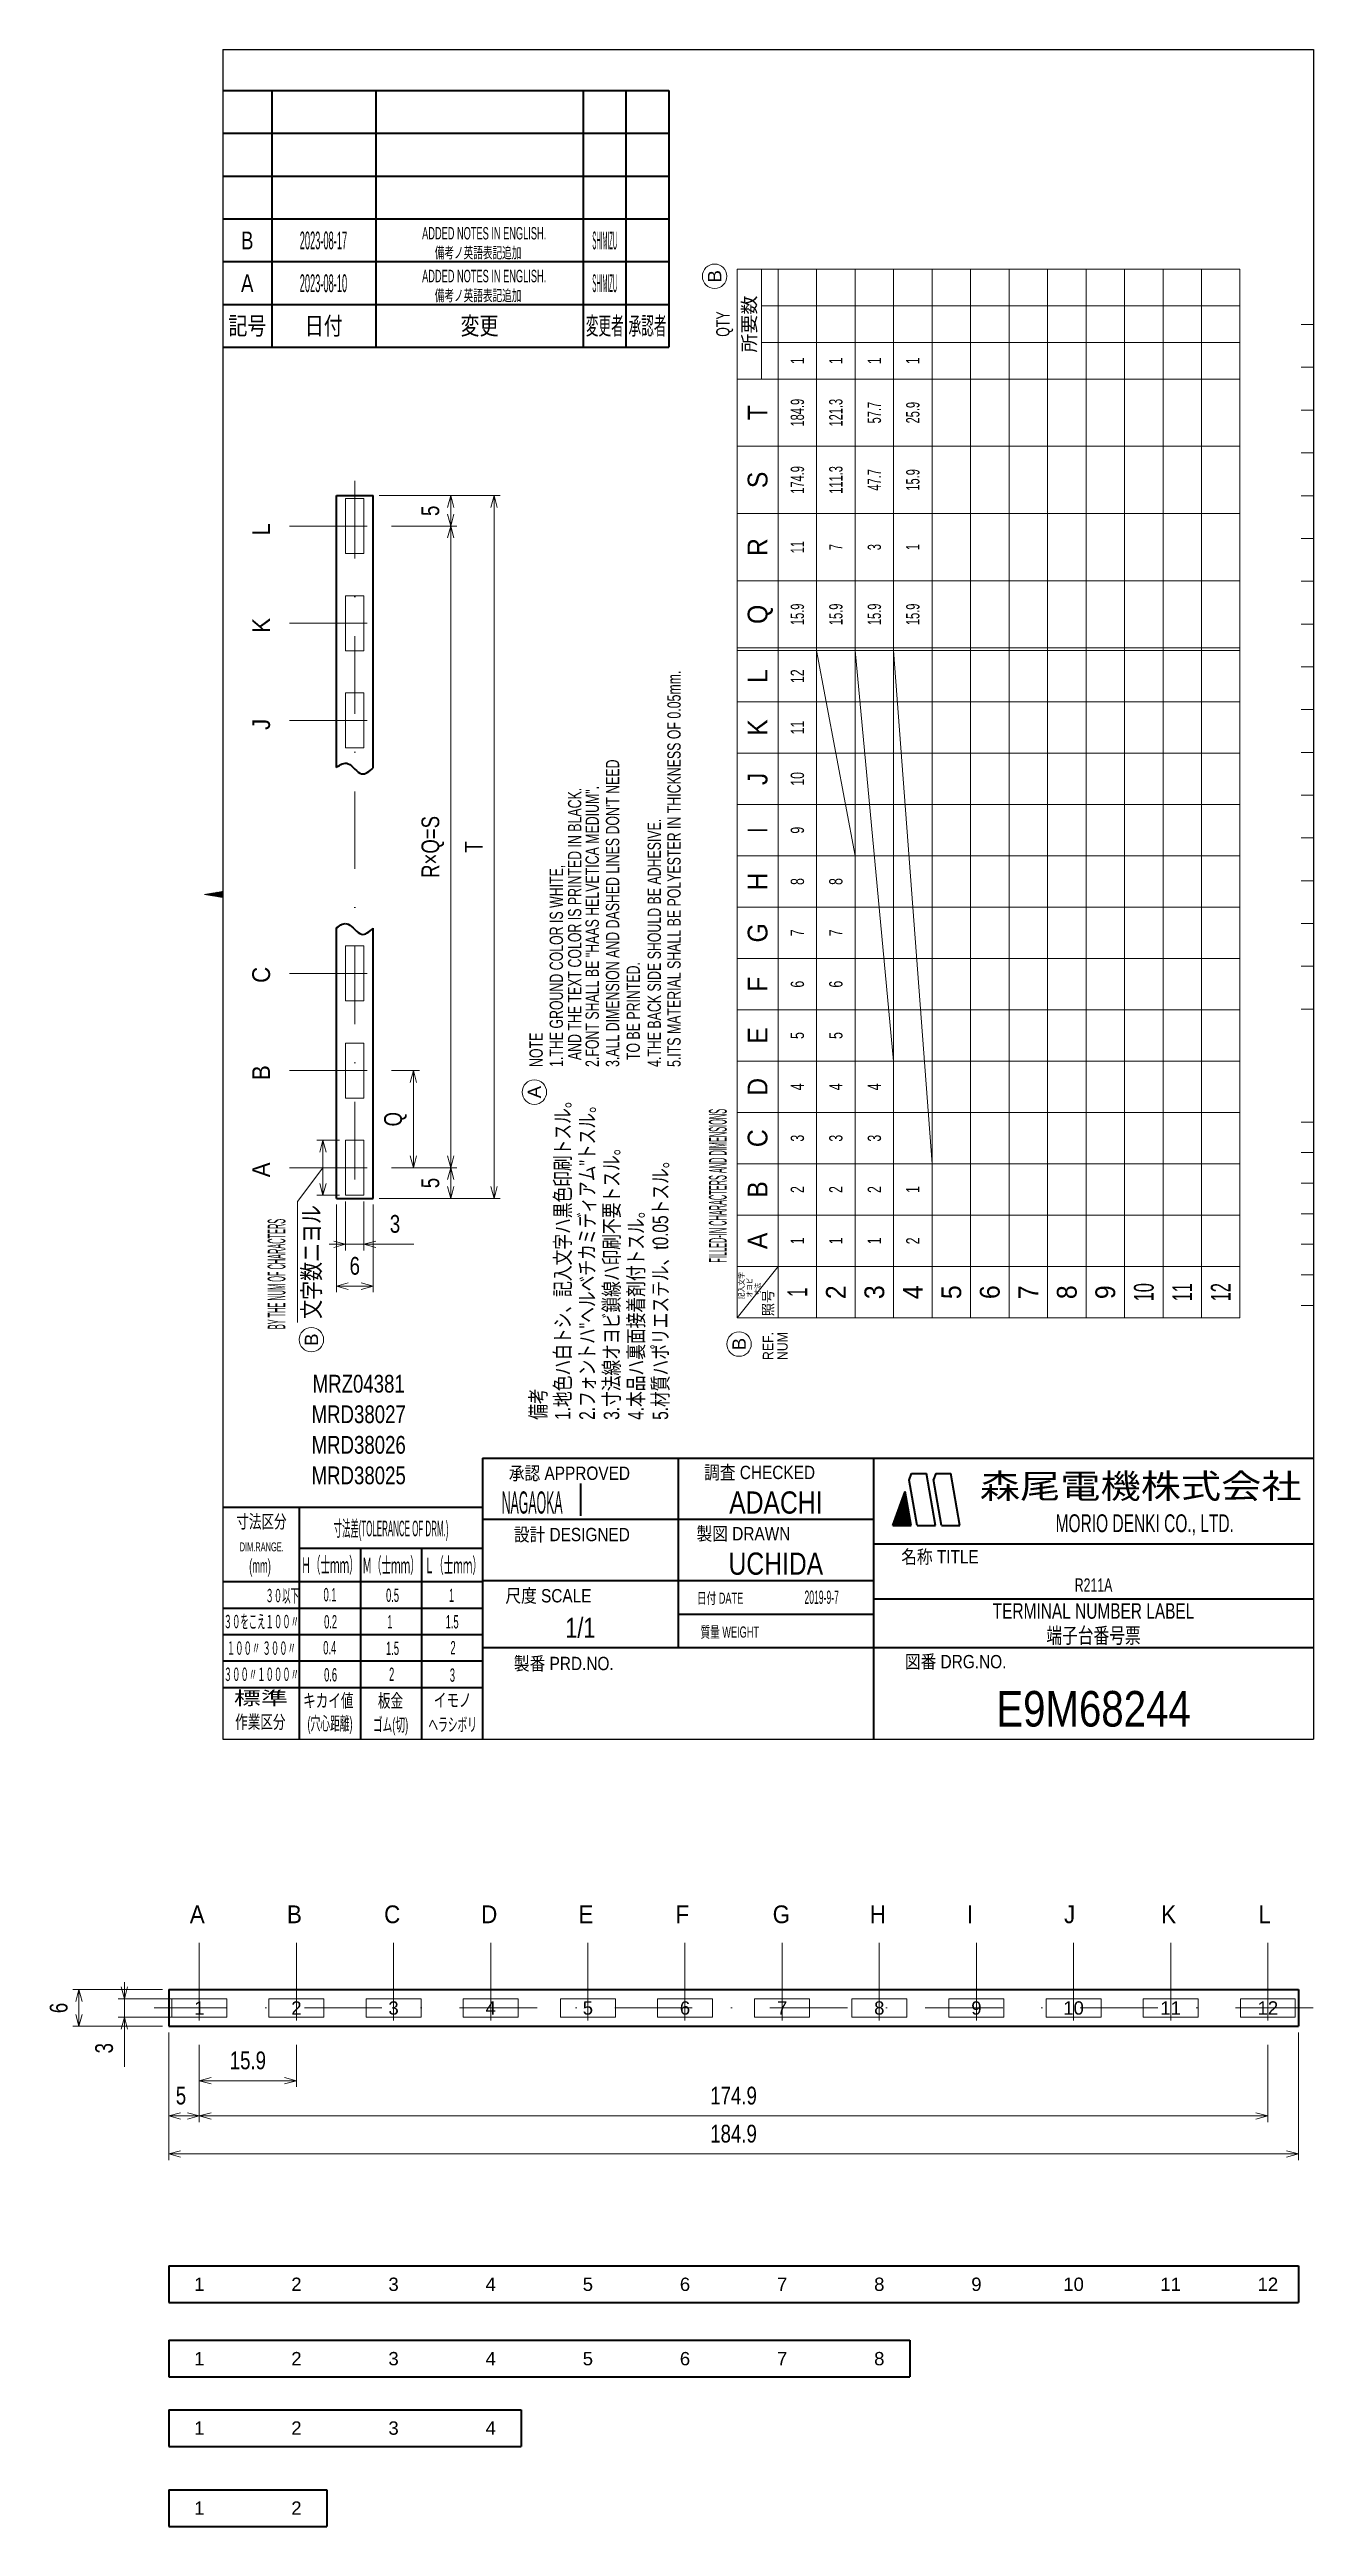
# Model space of a CAD drawing. Header units: millimetres. Extents: x -8 to 199, y -119 to 287.
import ezdxf
from ezdxf.enums import TextEntityAlignment as Align

# ---------------------------------------------------------------- set-up
doc = ezdxf.new("R2010")
doc.units = ezdxf.units.MM
doc.linetypes.add('DASHDOT', pattern=[25.3, 12.7, -6.3, 0, -6.3])
doc.linetypes.add('極細の実線', pattern=[0])
for name, color, linetype in [('GR1_01', 7, 'Continuous'), ('GR1_04', 7, 'Continuous'), ('図面枠B6M', 7, 'Continuous'), ('図面枠E9M_01', 7, 'Continuous'), ('表題、部品表_01', 7, 'Continuous'), ('表題、部品表_表題、部品表', 7, 'Continuous'), ('表題、部品表_訂正', 7, 'Continuous')]:
    doc.layers.add(name, color=color, linetype=linetype)
doc.styles.add('HG丸ｺﾞｼｯｸM-PRO', font='')
doc.styles.get('HG丸ｺﾞｼｯｸM-PRO').set_extended_font_data('HG丸ｺﾞｼｯｸM-PRO')

# ---------------------------------------------------------------- blocks, each defined once
blk = doc.blocks.new('BLKF023')
at = {"layer": '図面枠E9M_01', "color": 4, "linetype": '極細の実線', "lineweight": 13}
for p, q in [((17.775844, 148.495693), (17.786182, 148.50603)), ((17.897062, 148.47549), (17.955887, 148.534315)), ((18.018281, 148.455287), (18.125593, 148.562599)), ((18.139499, 148.435083), (18.295299, 148.590883)), ((18.260717, 148.41488), (18.465004, 148.619167)), ((18.381936, 148.394677), (18.63471, 148.647452)), ((18.503154, 148.374474), (18.804416, 148.675736)), ((18.624372, 148.354271), (18.974121, 148.70402)), ((18.745591, 148.334068), (19.143827, 148.732304)), ((18.866809, 148.313865), (19.313532, 148.760589)), ((18.988027, 148.293662), (19.483238, 148.788873)), ((19.109245, 148.273459), (19.652944, 148.817157)), ((19.230464, 148.253256), (19.822649, 148.845442)), ((19.351682, 148.233053), (19.992355, 148.873726)), ((19.4729, 148.21285), (20.162061, 148.90201)), ((19.594119, 148.192647), (20.331766, 148.930294)), ((19.715337, 148.172444), (20.501472, 148.958579)), ((19.836555, 148.152241), (20.671177, 148.986863)), ((19.957774, 148.132038), (20.75, 148.924264)), ((20.078992, 148.111835), (20.75, 148.782843)), ((20.20021, 148.091632), (20.75, 148.641421)), ((20.321429, 148.071429), (20.75, 148.5)), ((20.442647, 148.051226), (20.75, 148.358579)), ((20.563865, 148.031022), (20.75, 148.217157)), ((20.685083, 148.010819), (20.75, 148.075736))]:
    blk.add_line(p, q, dxfattribs=at)
blk = doc.blocks.new('BLKF024')
at = {"layer": '図面枠E9M_01', "color": 3, "linetype": '極細の実線', "lineweight": 35}
for p, q in [((131.028471, 46.998727), (132.774087, 48.744343)), ((131.1094, 47.221078), (132.752888, 48.864566)), ((131.190329, 47.443428), (132.73169, 48.984789)), ((131.271258, 47.665778), (132.710491, 49.105012)), ((131.352186, 47.888128), (132.689293, 49.225235)), ((131.433115, 48.110479), (132.668094, 49.345457)), ((131.514044, 48.332829), (132.646896, 49.46568)), ((131.594973, 48.555179), (132.625697, 49.585903)), ((131.675902, 48.777529), (132.604499, 49.706126)), ((131.756831, 48.999879), (132.5833, 49.826349)), ((131.83776, 49.22223), (132.562102, 49.946572)), ((131.918689, 49.44458), (132.540903, 50.066794)), ((131.999617, 49.66693), (132.519705, 50.187017)), ((132.080546, 49.88928), (132.498506, 50.30724)), ((132.161475, 50.111631), (132.477307, 50.427463)), ((132.242404, 50.333981), (132.456109, 50.547686)), ((132.323333, 50.556331), (132.43491, 50.667909)), ((130.407871, 45.246757), (132.943675, 47.782561)), ((130.461969, 45.442276), (132.922477, 47.902784)), ((130.542898, 45.664626), (132.901278, 48.023006)), ((130.549292, 45.246757), (132.964874, 47.662338)), ((130.623827, 45.886976), (132.88008, 48.143229)), ((130.690714, 45.246757), (132.986072, 47.542115)), ((130.704756, 46.109327), (132.858881, 48.263452)), ((130.785684, 46.331677), (132.837682, 48.383675)), ((130.832135, 45.246757), (133.007271, 47.421892)), ((130.866613, 46.554027), (132.816484, 48.503898)), ((130.947542, 46.776377), (132.795285, 48.624121)), ((130.973556, 45.246757), (133.028469, 47.301669)), ((131.114978, 45.246757), (133.049668, 47.181447)), ((131.256399, 45.246757), (133.070866, 47.061224)), ((131.397821, 45.246757), (133.092065, 46.941001)), ((131.539242, 45.246757), (133.113263, 46.820778)), ((131.680663, 45.246757), (133.134462, 46.700555)), ((131.822085, 45.246757), (133.15566, 46.580332)), ((131.963506, 45.246757), (133.176859, 46.46011)), ((132.104927, 45.246757), (133.198057, 46.339887)), ((132.246349, 45.246757), (133.219256, 46.219664)), ((132.38777, 45.246757), (133.240455, 46.099441)), ((132.529191, 45.246757), (133.261653, 45.979218)), ((132.670613, 45.246757), (133.282852, 45.858995)), ((132.812034, 45.246757), (133.30405, 45.738773)), ((132.953455, 45.246757), (133.325249, 45.61855)), ((133.094877, 45.246757), (133.346447, 45.498327)), ((133.236298, 45.246757), (133.367646, 45.378104))]:
    blk.add_line(p, q, dxfattribs=at)
at = {"layer": '図面枠E9M_01', "color": 4, "linetype": '極細の実線', "lineweight": 13}
for p, q in [((132.404262, 50.778681), (132.413712, 50.788131)), ((133.37772, 45.246757), (133.388844, 45.257881))]:
    blk.add_line(p, q, dxfattribs=at)
blk = doc.blocks.new('BLKF026')
at = {"layer": '表題、部品表_01', "color": 3, "linetype": '極細の実線', "lineweight": 35, "style": 'HG丸ｺﾞｼｯｸM-PRO', "width": 0.845879}
blk.add_text('E9M68244', height=5.818, rotation=360, dxfattribs=at).set_placement((163.25, 15.25), align=Align.MIDDLE_CENTER)
blk = doc.blocks.new('BLKF027')
at = {"layer": '表題、部品表_01', "color": 3, "linetype": '極細の実線', "lineweight": 35, "style": 'HG丸ｺﾞｼｯｸM-PRO', "width": 0.742378}
blk.add_text('TERMINAL NUMBER LABEL', height=2.5455, dxfattribs=at).set_placement((163.25, 31.25), align=Align.MIDDLE_CENTER)
blk = doc.blocks.new('BLKF028')
at = {"layer": '表題、部品表_01', "color": 3, "linetype": '極細の実線', "lineweight": 35, "style": 'HG丸ｺﾞｼｯｸM-PRO', "width": 0.692001}
blk.add_text('R211A', height=2.182, rotation=360, dxfattribs=at).set_placement((163.25, 35.5), align=Align.MIDDLE_CENTER)
blk = doc.blocks.new('BLKF029')
at = {"layer": '表題、部品表_01', "color": 3, "linetype": '極細の実線', "lineweight": 35, "style": 'HG丸ｺﾞｼｯｸM-PRO', "width": 0.830691}
blk.add_text('UCHIDA', height=3.636, rotation=360, dxfattribs=at).set_placement((111.25, 39), align=Align.MIDDLE_CENTER)
blk = doc.blocks.new('BLKF031')
at = {"layer": '表題、部品表_01', "color": 3, "linetype": '極細の実線', "lineweight": 35, "style": 'HG丸ｺﾞｼｯｸM-PRO', "width": 0.830909}
blk.add_text('ADACHI', height=3.636, rotation=360, dxfattribs=at).set_placement((111.25, 49), align=Align.MIDDLE_CENTER)
blk = doc.blocks.new('BLKF033')
at = {"layer": '表題、部品表_01', "color": 3, "linetype": '極細の実線', "lineweight": 35, "style": 'HG丸ｺﾞｼｯｸM-PRO', "width": 0.80628}
blk.add_text('1/1', height=3.273, rotation=360, dxfattribs=at).set_placement((79.25, 28.5), align=Align.MIDDLE_CENTER)
blk = doc.blocks.new('BLKF034')
at = {"layer": '表題、部品表_01', "color": 3, "linetype": '極細の実線', "lineweight": 35, "style": 'HG丸ｺﾞｼｯｸM-PRO', "width": 0.482308}
blk.add_text('2019-9-7', height=2.182, rotation=360, dxfattribs=at).set_placement((118.75, 33.5), align=Align.MIDDLE_CENTER)
blk = doc.blocks.new('BLKF036')
at = {"layer": '図面枠E9M_01', "color": 3, "linetype": '極細の実線', "lineweight": 35}
for p, q in [((20.75, 280.05), (93.75, 280.05)), ((28.75, 280.05), (28.75, 238.05)), ((45.75, 280.05), (45.75, 238.05)), ((79.75, 238.05), (79.75, 280.05)), ((86.75, 238.05), (86.75, 280.05)), ((93.75, 280.05), (93.75, 238.05)), ((20.75, 273.05), (93.75, 273.05)), ((20.75, 266.05), (93.75, 266.05)), ((20.75, 259.05), (93.75, 259.05)), ((20.75, 252.05), (93.75, 252.05)), ((20.75, 245.05), (93.75, 245.05)), ((20.75, 238.05), (93.75, 238.05))]:
    blk.add_line(p, q, dxfattribs=at)
at = {"layer": '図面枠E9M_01', "color": 3, "linetype": '極細の実線', "lineweight": 35, "style": 'HG丸ｺﾞｼｯｸM-PRO'}
for s, width, p in [('記号', 0.781842, (24.75, 241.55)), ('日付', 0.781842, (37.25, 241.55)), ('変更', 0.781842, (62.75, 241.55)), ('変更者', 0.521228, (83.25, 241.55)), ('承認者', 0.521228, (90.25, 241.55))]:
    blk.add_text(s, height=2.909, rotation=360, dxfattribs=dict(at, width=width)).set_placement(p, align=Align.MIDDLE_CENTER)
blk = doc.blocks.new('FXTIP_ARROW_S')
at = {"color": 0, "linetype": 'Continuous', "lineweight": -2}
for q in [(-1, 0), (-0.97, 0.26), (-0.97, -0.26)]:
    blk.add_line((0, 0), q, dxfattribs=at)
blk = doc.blocks.new('FXTIP_ARROW_E')
at = {"color": 0, "linetype": 'Continuous', "lineweight": -2}
for q in [(-1, 0), (-0.97, 0.26), (-0.97, -0.26)]:
    blk.add_line((0, 0), q, dxfattribs=at)
blk = doc.blocks.new('BLKF039')
at = {"layer": '図面枠E9M_01', "color": 3, "linetype": '極細の実線', "lineweight": 35}
for p, q in [((39.33, 143.02), (39.59, 143.21)), ((39.59, 143.21), (39.82, 143.37)), ((39.82, 143.37), (40.06, 143.51)), ((40.06, 143.51), (40.29, 143.61)), ((40.29, 143.61), (40.54, 143.69)), ((40.54, 143.69), (40.78, 143.72)), ((40.78, 143.72), (41.02, 143.71)), ((41.02, 143.71), (41.27, 143.63)), ((41.27, 143.63), (41.54, 143.48)), ((41.54, 143.48), (41.8, 143.27)), ((41.8, 143.27), (42.07, 143.02)), ((42.07, 143.02), (42.33, 142.76)), ((42.33, 142.76), (42.6, 142.51)), ((42.6, 142.51), (42.87, 142.28)), ((42.87, 142.28), (43.15, 142.1)), ((43.15, 142.1), (43.43, 141.99)), ((43.43, 141.99), (43.66, 141.97)), ((43.66, 141.97), (43.9, 142)), ((43.9, 142), (44.14, 142.08)), ((44.14, 142.08), (44.38, 142.2)), ((44.38, 142.2), (44.62, 142.36)), ((44.62, 142.36), (44.87, 142.55)), ((44.87, 142.55), (45.12, 142.76)), ((45.12, 142.76), (45.33, 142.97))]:
    blk.add_line(p, q, dxfattribs=at)
blk = doc.blocks.new('BLKF040')
at = {"layer": '図面枠E9M_01', "color": 3, "linetype": '極細の実線', "lineweight": 35}
for p, q in [((39.33, 169.27), (39.59, 169.47)), ((39.59, 169.47), (39.82, 169.62)), ((39.82, 169.62), (40.06, 169.76)), ((40.06, 169.76), (40.29, 169.87)), ((40.29, 169.87), (40.54, 169.94)), ((40.54, 169.94), (40.78, 169.98)), ((40.78, 169.98), (41.02, 169.96)), ((41.02, 169.96), (41.27, 169.89)), ((41.27, 169.89), (41.54, 169.74)), ((41.54, 169.74), (41.8, 169.53)), ((41.8, 169.53), (42.07, 169.28)), ((42.07, 169.28), (42.33, 169.02)), ((42.33, 169.02), (42.6, 168.76)), ((42.6, 168.76), (42.87, 168.53)), ((42.87, 168.53), (43.15, 168.35)), ((43.15, 168.35), (43.43, 168.25)), ((43.43, 168.25), (43.66, 168.22)), ((43.66, 168.22), (43.9, 168.25)), ((43.9, 168.25), (44.14, 168.33)), ((44.14, 168.33), (44.38, 168.45)), ((44.38, 168.45), (44.62, 168.61)), ((44.62, 168.61), (44.87, 168.8)), ((44.87, 168.8), (45.12, 169.02)), ((45.12, 169.02), (45.33, 169.22))]:
    blk.add_line(p, q, dxfattribs=at)
blk = doc.blocks.new('BLKF041')
at = {"layer": '図面枠E9M_01', "color": 3, "linetype": '極細の実線', "lineweight": 35}
for p, q in [((11.88, -30.71), (11.88, -36.71)), ((11.88, -30.71), (196.78, -30.71)), ((196.78, -30.71), (196.78, -36.71)), ((11.88, -36.71), (196.78, -36.71))]:
    blk.add_line(p, q, dxfattribs=at)
at = {"layer": '図面枠E9M_01', "color": 3, "linetype": '極細の実線', "lineweight": 35, "style": 'HG丸ｺﾞｼｯｸM-PRO', "width": 1.042398}
for s, height, p in [('1', 2.18, (16.88, -33.71)), ('2', 2.18, (32.78, -33.71)), ('3', 2.18, (48.68, -33.71)), ('4', 2.18, (64.58, -33.71)), ('5', 2.18, (80.48, -33.71)), ('6', 2.18, (96.38, -33.71)), ('7', 2.18, (112.28, -33.71)), ('8', 2.18, (128.18, -33.71)), ('9', 2.18, (144.08, -33.71)), ('10', 2.182, (159.98, -33.71)), ('11', 2.182, (175.88, -33.71)), ('12', 2.182, (191.78, -33.71))]:
    blk.add_text(s, height=height, dxfattribs=at).set_placement(p, align=Align.MIDDLE_CENTER)
blk = doc.blocks.new('BLKF042')
at = {"layer": '図面枠E9M_01', "color": 3, "linetype": '極細の実線', "lineweight": 35}
for p, q in [((11.88, -88.09), (11.88, -94.09)), ((11.88, -88.09), (133.18, -88.09)), ((133.18, -88.09), (133.18, -94.09)), ((11.88, -94.09), (133.18, -94.09))]:
    blk.add_line(p, q, dxfattribs=at)
at = {"layer": '図面枠E9M_01', "color": 3, "linetype": '極細の実線', "lineweight": 35, "style": 'HG丸ｺﾞｼｯｸM-PRO', "width": 1.042398}
for s, p in [('1', (16.88, -91.09)), ('2', (32.78, -91.09)), ('3', (48.68, -91.09)), ('4', (64.58, -91.09)), ('5', (80.48, -91.09)), ('6', (96.38, -91.09)), ('7', (112.28, -91.09)), ('8', (128.18, -91.09))]:
    blk.add_text(s, height=2.18, dxfattribs=at).set_placement(p, align=Align.MIDDLE_CENTER)
blk = doc.blocks.new('BLKF043')
at = {"layer": '図面枠E9M_01', "color": 3, "linetype": '極細の実線', "lineweight": 35}
for p, q in [((11.88, -99.45), (11.88, -105.45)), ((11.88, -99.45), (69.58, -99.45)), ((69.58, -99.45), (69.58, -105.45)), ((11.88, -105.45), (69.58, -105.45))]:
    blk.add_line(p, q, dxfattribs=at)
at = {"layer": '図面枠E9M_01', "color": 3, "linetype": '極細の実線', "lineweight": 35, "style": 'HG丸ｺﾞｼｯｸM-PRO', "width": 1.042398}
for s, p in [('2', (32.78, -102.45)), ('3', (48.68, -102.45)), ('1', (16.88, -102.45)), ('4', (64.58, -102.45))]:
    blk.add_text(s, height=2.18, dxfattribs=at).set_placement(p, align=Align.MIDDLE_CENTER)
blk = doc.blocks.new('BLKF044')
at = {"layer": '図面枠E9M_01', "color": 3, "linetype": '極細の実線', "lineweight": 35}
for p, q in [((11.88, -112.55), (11.88, -118.55)), ((11.88, -112.55), (37.78, -112.55)), ((37.78, -112.55), (37.78, -118.55)), ((11.88, -118.55), (37.78, -118.55))]:
    blk.add_line(p, q, dxfattribs=at)
at = {"layer": '図面枠E9M_01', "color": 3, "linetype": '極細の実線', "lineweight": 35, "style": 'HG丸ｺﾞｼｯｸM-PRO', "width": 1.042398}
for s, p in [('1', (16.88, -115.55)), ('2', (32.78, -115.55))]:
    blk.add_text(s, height=2.18, dxfattribs=at).set_placement(p, align=Align.MIDDLE_CENTER)
blk = doc.blocks.new('BLKF045')
at = {"layer": '図面枠E9M_01', "color": 3, "linetype": '極細の実線', "lineweight": 35}
for p, q in [((11.88, -75.92), (11.88, -81.92)), ((11.88, -75.92), (196.78, -75.92)), ((196.78, -75.92), (196.78, -81.92)), ((11.88, -81.92), (196.78, -81.92))]:
    blk.add_line(p, q, dxfattribs=at)
at = {"layer": '図面枠E9M_01', "color": 3, "linetype": '極細の実線', "lineweight": 35, "style": 'HG丸ｺﾞｼｯｸM-PRO', "width": 1.042398}
for s, height, p in [('1', 2.18, (16.88, -78.92)), ('2', 2.18, (32.78, -78.92)), ('3', 2.18, (48.68, -78.92)), ('4', 2.18, (64.58, -78.92)), ('5', 2.18, (80.48, -78.92)), ('6', 2.18, (96.38, -78.92)), ('7', 2.18, (112.28, -78.92)), ('8', 2.18, (128.18, -78.92)), ('9', 2.18, (144.08, -78.92)), ('10', 2.182, (159.98, -78.92)), ('11', 2.182, (175.88, -78.92)), ('12', 2.182, (191.78, -78.92))]:
    blk.add_text(s, height=height, dxfattribs=at).set_placement(p, align=Align.MIDDLE_CENTER)
blk = doc.blocks.new('BLKF046')
at = {"layer": '表題、部品表_訂正', "color": 4, "linetype": '極細の実線', "lineweight": 13}
blk.add_circle((71.73, 116.15), 2, dxfattribs=at)
at = {"layer": '表題、部品表_訂正', "color": 4, "linetype": '極細の実線', "lineweight": 13, "style": 'HG丸ｺﾞｼｯｸM-PRO', "width": 1.042301}
blk.add_text('A', height=2.18, rotation=90, dxfattribs=at).set_placement((71.73, 116.15), align=Align.MIDDLE_CENTER)
blk = doc.blocks.new('BLKF047')
at = {"layer": '表題、部品表_訂正', "color": 4, "linetype": '極細の実線', "lineweight": 13}
blk.add_circle((35.23, 75.65), 2, dxfattribs=at)
at = {"layer": '表題、部品表_訂正', "color": 4, "linetype": '極細の実線', "lineweight": 13, "style": 'HG丸ｺﾞｼｯｸM-PRO', "width": 1.04272}
blk.add_text('B', height=2.18, rotation=90, dxfattribs=at).set_placement((35.23, 75.65), align=Align.MIDDLE_CENTER)
blk = doc.blocks.new('BLKF048')
at = {"layer": '表題、部品表_訂正', "color": 4, "linetype": '極細の実線', "lineweight": 13}
blk.add_circle((101.23, 249.65), 2, dxfattribs=at)
at = {"layer": '表題、部品表_訂正', "color": 4, "linetype": '極細の実線', "lineweight": 13, "style": 'HG丸ｺﾞｼｯｸM-PRO', "width": 1.04272}
blk.add_text('B', height=2.18, rotation=90, dxfattribs=at).set_placement((101.23, 249.65), align=Align.MIDDLE_CENTER)
blk = doc.blocks.new('BLKF049')
at = {"layer": '表題、部品表_訂正', "color": 4, "linetype": '極細の実線', "lineweight": 13}
blk.add_circle((105.23, 74.92), 2, dxfattribs=at)
at = {"layer": '表題、部品表_訂正', "color": 4, "linetype": '極細の実線', "lineweight": 13, "style": 'HG丸ｺﾞｼｯｸM-PRO', "width": 1.04272}
blk.add_text('B', height=2.18, rotation=90, dxfattribs=at).set_placement((105.23, 74.92), align=Align.MIDDLE_CENTER)

msp = doc.modelspace()

# ---------------------------------------------------------------- linework, layer by layer
at = {"layer": '図面枠E9M_01', "color": 2, "linetype": '極細の実線', "lineweight": 25}
for p, q in [((20.75, 286.75), (20.75, 10.25)), ((20.75, 286.75), (199.25, 286.75)), ((199.25, 286.75), (199.25, 10.25)), ((20.75, 10.25), (199.25, 10.25))]:
    msp.add_line(p, q, dxfattribs=at)
at = {"layer": '図面枠E9M_01', "color": 4, "linetype": '極細の実線', "lineweight": 13}
for p, q in [((104.9, 79.21), (104.9, 250.83)), ((104.9, 250.83), (187.22, 250.83)), ((108.9, 250.83), (108.9, 232.83)), ((111.62, 79.21), (111.62, 250.83)), ((117.92, 79.21), (117.92, 250.83)), ((124.22, 79.21), (124.22, 250.83)), ((130.52, 79.21), (130.52, 250.83)), ((136.82, 79.21), (136.82, 250.83)), ((143.12, 79.21), (143.12, 250.83)), ((149.42, 79.21), (149.42, 250.83)), ((155.72, 79.21), (155.72, 250.83)), ((162.02, 79.21), (162.02, 250.83)), ((168.32, 79.21), (168.32, 250.83)), ((174.62, 79.21), (174.62, 250.83)), ((180.92, 79.21), (180.92, 250.83)), ((187.22, 79.21), (187.22, 250.83)), ((108.9, 244.83), (187.22, 244.83)), ((199.25, 241.75), (197.25, 241.75)), ((108.9, 238.83), (187.22, 238.83)), ((104.9, 232.83), (187.22, 232.83)), ((199.25, 234.75), (197.25, 234.75)), ((199.25, 227.75), (197.25, 227.75)), ((104.9, 221.83), (187.22, 221.83)), ((199.25, 220.75), (197.25, 220.75)), ((46.33, 213.77), (59.03, 213.77)), ((46.33, 213.77), (66.13, 213.77)), ((58.03, 208.77), (58.03, 213.77)), ((65.13, 98.77), (65.13, 213.77)), ((104.9, 210.83), (187.22, 210.83)), ((199.25, 213.75), (197.25, 213.75)), ((48.36, 208.77), (59.03, 208.77)), ((58.03, 103.77), (58.03, 208.77)), ((199.25, 206.75), (197.25, 206.75)), ((104.9, 199.83), (187.22, 199.83)), ((199.25, 199.75), (197.25, 199.75)), ((199.25, 192.75), (197.25, 192.75)), ((104.9, 188.83), (187.22, 188.83)), ((104.9, 188.41), (187.22, 188.41)), ((104.9, 188.41), (187.22, 188.41)), ((117.92, 188.41), (124.22, 154.81)), ((124.22, 188.41), (130.52, 121.21)), ((130.52, 188.41), (136.82, 104.41)), ((199.25, 185.75), (197.25, 185.75)), ((104.9, 180.01), (187.22, 180.01)), ((199.25, 178.75), (197.25, 178.75)), ((104.9, 171.61), (187.22, 171.61)), ((199.25, 171.75), (197.25, 171.75)), ((104.9, 163.21), (187.22, 163.21)), ((199.25, 164.75), (197.25, 164.75)), ((104.9, 154.81), (187.22, 154.81)), ((199.25, 157.75), (197.25, 157.75)), ((199.25, 150.75), (197.25, 150.75)), ((20.75, 149), (17.75, 148.5)), ((17.75, 148.5), (20.75, 148)), ((104.9, 146.41), (187.22, 146.41)), ((199.25, 143.75), (197.25, 143.75)), ((104.9, 138.01), (187.22, 138.01)), ((199.25, 136.75), (197.25, 136.75)), ((197.25, 129.75), (199.25, 129.75)), ((104.9, 129.61), (187.22, 129.61)), ((48.36, 119.67), (52.92, 119.67)), ((51.92, 103.77), (51.92, 119.67)), ((104.9, 121.21), (187.22, 121.21)), ((104.9, 112.81), (187.22, 112.81)), ((199.25, 111.25), (197.25, 111.25)), ((39.83, 108.27), (36.11, 108.27)), ((37.11, 99.27), (37.11, 108.27)), ((199.25, 106.25), (197.25, 106.25)), ((37.11, 103.77), (32.96, 98.24)), ((48.36, 103.77), (59.03, 103.77)), ((48.36, 103.77), (52.92, 103.77)), ((58.03, 98.77), (58.03, 103.77)), ((104.9, 104.41), (187.22, 104.41)), ((32.96, 98.24), (32.96, 78.48)), ((39.83, 99.27), (36.11, 99.27)), ((39.33, 97.77), (39.33, 83.4)), ((40.83, 98.27), (40.83, 90.26)), ((43.83, 98.27), (43.83, 90.26)), ((45.33, 97.77), (45.33, 83.4)), ((46.33, 98.77), (59.03, 98.77)), ((46.33, 98.77), (66.13, 98.77)), ((199.25, 101.25), (197.25, 101.25)), ((104.9, 96.01), (187.22, 96.01)), ((199.25, 96.25), (197.25, 96.25)), ((38.13, 91.26), (40.83, 91.26)), ((40.83, 91.26), (43.83, 91.26)), ((43.83, 91.26), (51.97, 91.26)), ((199.25, 91.25), (197.25, 91.25)), ((104.9, 87.61), (187.22, 87.61)), ((111.62, 87.61), (104.9, 79.21)), ((199.25, 86.25), (197.25, 86.25)), ((39.33, 84.4), (45.33, 84.4)), ((199.25, 81.25), (197.25, 81.25)), ((104.9, 79.21), (187.22, 79.21)), ((10.88, -30.71), (-3.81, -30.71)), ((-2.81, -36.71), (-2.81, -30.71)), ((12.38, -32.21), (3.62, -32.21)), ((4.62, -32.21), (4.62, -29.51)), ((4.62, -35.21), (4.62, -32.21)), ((12.38, -35.21), (3.62, -35.21)), ((4.62, -43.35), (4.62, -35.21)), ((10.88, -36.71), (-3.81, -36.71)), ((11.88, -37.71), (11.88, -52.37)), ((11.88, -37.71), (11.88, -58.6)), ((16.88, -39.73), (16.88, -52.37)), ((16.88, -39.73), (16.88, -46.61)), ((32.78, -39.73), (32.78, -46.61)), ((191.78, -39.73), (191.78, -52.37)), ((196.78, -37.71), (196.78, -58.6)), ((16.88, -45.61), (32.78, -45.61)), ((11.88, -51.37), (16.88, -51.37)), ((16.88, -51.37), (191.78, -51.37)), ((11.88, -57.6), (196.78, -57.6))]:
    msp.add_line(p, q, dxfattribs=at)
at = {"layer": '図面枠E9M_01', "color": 4, "linetype": 'DASHDOT', "lineweight": 13}
for p, q in [((42.33, 216.17), (42.33, 96.36)), ((40.83, 204.27), (40.83, 213.27)), ((43.83, 213.27), (40.83, 213.27)), ((43.83, 204.27), (43.83, 213.27)), ((31.67, 208.77), (47.36, 208.77)), ((43.83, 204.27), (40.83, 204.27)), ((40.83, 188.37), (40.83, 197.37)), ((43.83, 197.37), (40.83, 197.37)), ((43.83, 188.37), (43.83, 197.37)), ((31.67, 192.87), (47.36, 192.87)), ((43.83, 188.37), (40.83, 188.37)), ((40.83, 172.47), (40.83, 181.47)), ((43.83, 181.47), (40.83, 181.47)), ((43.83, 172.47), (43.83, 181.47)), ((31.67, 176.97), (47.36, 176.97)), ((43.83, 172.47), (40.83, 172.47)), ((40.83, 131.07), (40.83, 140.07)), ((43.83, 140.07), (40.83, 140.07)), ((43.83, 131.07), (43.83, 140.07)), ((31.67, 135.57), (47.36, 135.57)), ((43.83, 131.07), (40.83, 131.07)), ((40.83, 115.17), (40.83, 124.17)), ((43.83, 124.17), (40.83, 124.17)), ((43.83, 115.17), (43.83, 124.17)), ((31.67, 119.67), (47.36, 119.67)), ((43.83, 115.17), (40.83, 115.17)), ((40.83, 99.27), (40.83, 108.27)), ((43.83, 108.27), (40.83, 108.27)), ((43.83, 99.27), (43.83, 108.27)), ((31.67, 103.77), (47.36, 103.77)), ((43.83, 99.27), (40.83, 99.27)), ((16.88, -23.04), (16.88, -38.73)), ((32.78, -23.04), (32.78, -38.73)), ((48.68, -23.04), (48.68, -38.73)), ((64.58, -23.04), (64.58, -38.73)), ((80.48, -23.04), (80.48, -38.73)), ((96.38, -23.04), (96.38, -38.73)), ((112.28, -23.04), (112.28, -38.73)), ((128.18, -23.04), (128.18, -38.73)), ((144.08, -23.04), (144.08, -38.73)), ((159.98, -23.04), (159.98, -38.73)), ((175.88, -23.04), (175.88, -38.73)), ((191.78, -23.04), (191.78, -38.73)), ((12.38, -32.21), (21.38, -32.21)), ((12.38, -35.21), (12.38, -32.21)), ((21.38, -35.21), (21.38, -32.21)), ((28.28, -32.21), (37.28, -32.21)), ((28.28, -35.21), (28.28, -32.21)), ((37.28, -35.21), (37.28, -32.21)), ((44.18, -32.21), (53.18, -32.21)), ((44.18, -35.21), (44.18, -32.21)), ((53.18, -35.21), (53.18, -32.21)), ((60.08, -32.21), (69.08, -32.21)), ((60.08, -35.21), (60.08, -32.21)), ((69.08, -35.21), (69.08, -32.21)), ((75.98, -32.21), (84.98, -32.21)), ((75.98, -35.21), (75.98, -32.21)), ((84.98, -35.21), (84.98, -32.21)), ((91.88, -32.21), (100.88, -32.21)), ((91.88, -35.21), (91.88, -32.21)), ((100.88, -35.21), (100.88, -32.21)), ((107.78, -32.21), (116.78, -32.21)), ((107.78, -35.21), (107.78, -32.21)), ((116.78, -35.21), (116.78, -32.21)), ((123.68, -32.21), (132.68, -32.21)), ((123.68, -35.21), (123.68, -32.21)), ((132.68, -35.21), (132.68, -32.21)), ((139.58, -32.21), (148.58, -32.21)), ((139.58, -35.21), (139.58, -32.21)), ((148.58, -35.21), (148.58, -32.21)), ((155.48, -32.21), (164.48, -32.21)), ((155.48, -35.21), (155.48, -32.21)), ((164.48, -35.21), (164.48, -32.21)), ((171.38, -32.21), (180.38, -32.21)), ((171.38, -35.21), (171.38, -32.21)), ((180.38, -35.21), (180.38, -32.21)), ((187.28, -32.21), (196.28, -32.21)), ((187.28, -35.21), (187.28, -32.21)), ((196.28, -35.21), (196.28, -32.21)), ((199.18, -33.71), (9.47, -33.71)), ((12.38, -35.21), (21.38, -35.21)), ((28.28, -35.21), (37.28, -35.21)), ((44.18, -35.21), (53.18, -35.21)), ((60.08, -35.21), (69.08, -35.21)), ((75.98, -35.21), (84.98, -35.21)), ((91.88, -35.21), (100.88, -35.21)), ((107.78, -35.21), (116.78, -35.21)), ((123.68, -35.21), (132.68, -35.21)), ((139.58, -35.21), (148.58, -35.21)), ((155.48, -35.21), (164.48, -35.21)), ((171.38, -35.21), (180.38, -35.21)), ((187.28, -35.21), (196.28, -35.21))]:
    msp.add_line(p, q, dxfattribs=at)
at = {"layer": '図面枠E9M_01', "color": 3, "linetype": '極細の実線', "lineweight": 35}
for p, q in [((39.33, 213.77), (45.33, 213.77)), ((39.33, 169.27), (39.33, 213.77)), ((45.33, 169.22), (45.33, 213.77)), ((39.33, 98.77), (39.33, 143.02)), ((45.33, 98.77), (45.33, 142.97)), ((39.33, 98.77), (45.33, 98.77)), ((63.25, 56.25), (199.25, 56.25)), ((63.25, 56.25), (63.25, 10.25)), ((95.25, 56.25), (95.25, 25.25)), ((127.25, 56.25), (127.25, 10.25)), ((133.09, 52.65), (133.48, 53.75)), ((133.48, 53.75), (135.89, 53.75)), ((137.39, 45.25), (135.89, 53.75)), ((137.43, 53.75), (137.07, 52.76)), ((138.39, 45.25), (137.07, 52.76)), ((137.43, 53.75), (139.89, 53.75)), ((141.39, 45.25), (139.89, 53.75)), ((79.27, 52.11), (79.27, 46.8)), ((130.39, 45.25), (132.41, 50.8)), ((133.39, 45.25), (132.41, 50.8)), ((134.39, 45.25), (133.09, 52.65)), ((20.75, 48.25), (63.25, 48.25)), ((33.25, 48.25), (33.25, 10.25)), ((63.25, 46.25), (127.25, 46.25)), ((130.39, 45.25), (133.39, 45.25)), ((134.39, 45.25), (137.39, 45.25)), ((138.39, 45.25), (141.39, 45.25)), ((33.25, 41.55), (63.25, 41.55)), ((43.25, 41.55), (43.25, 10.25)), ((53.25, 41.55), (53.25, 10.25)), ((127.25, 42.25), (199.25, 42.25)), ((20.75, 36.05), (63.25, 36.05)), ((63.25, 36.25), (127.25, 36.25)), ((127.25, 33.25), (199.25, 33.25)), ((20.75, 31.73), (63.25, 31.73)), ((95.25, 30.75), (127.25, 30.75)), ((20.75, 27.4), (63.25, 27.4)), ((63.25, 25.25), (199.25, 25.25)), ((20.75, 23.08), (63.25, 23.08)), ((20.75, 18.75), (63.25, 18.75))]:
    msp.add_line(p, q, dxfattribs=at)

# ---------------------------------------------------------------- block references
for name in ['BLKF036', 'BLKF040', 'BLKF039', 'BLKF024', 'BLKF041', 'BLKF045', 'BLKF042', 'BLKF043', 'BLKF044']:
    msp.add_blockref(name, (0, 0), dxfattribs=at)
at = {"layer": '図面枠E9M_01', "color": 4, "linetype": '極細の実線', "lineweight": 13, "xscale": 2, "yscale": 2}
for name, p, rotation in [('FXTIP_ARROW_E', (58.03, 213.77), 90), ('FXTIP_ARROW_S', (58.03, 208.77), 270), ('FXTIP_ARROW_E', (65.13, 213.77), 90), ('FXTIP_ARROW_E', (58.03, 208.77), 90), ('FXTIP_ARROW_E', (51.92, 119.67), 90), ('FXTIP_ARROW_E', (37.11, 108.27), 90), ('FXTIP_ARROW_S', (51.92, 103.77), 270), ('FXTIP_ARROW_S', (58.03, 103.77), 270), ('FXTIP_ARROW_E', (58.03, 103.77), 90), ('FXTIP_ARROW_S', (37.11, 99.27), 270), ('FXTIP_ARROW_S', (58.03, 98.77), 270), ('FXTIP_ARROW_S', (65.13, 98.77), 270), ('FXTIP_ARROW_E', (40.83, 91.26), 360), ('FXTIP_ARROW_S', (43.83, 91.26), 180), ('FXTIP_ARROW_S', (39.33, 84.4), 180), ('FXTIP_ARROW_E', (45.33, 84.4), 360), ('FXTIP_ARROW_E', (-2.81, -30.71), 90), ('FXTIP_ARROW_S', (4.62, -32.21), 270), ('FXTIP_ARROW_S', (-2.81, -36.71), 270), ('FXTIP_ARROW_E', (4.62, -35.21), 90), ('FXTIP_ARROW_S', (16.88, -45.61), 180), ('FXTIP_ARROW_E', (32.78, -45.61), 360), ('FXTIP_ARROW_S', (11.88, -51.37), 180), ('FXTIP_ARROW_E', (16.88, -51.37), 360), ('FXTIP_ARROW_S', (16.88, -51.37), 180), ('FXTIP_ARROW_E', (191.78, -51.37), 360), ('FXTIP_ARROW_S', (11.88, -57.6), 180), ('FXTIP_ARROW_E', (196.78, -57.6), 360)]:
    msp.add_blockref(name, p, dxfattribs=dict(at, rotation=rotation))
at = {"layer": '図面枠E9M_01', "color": 4, "linetype": '極細の実線', "lineweight": 13}
msp.add_blockref('BLKF023', (0, 0), dxfattribs=at)
at = {"layer": '表題、部品表_01', "color": 3, "linetype": '極細の実線', "lineweight": 35}
for name in ['BLKF031', 'BLKF029', 'BLKF028', 'BLKF034', 'BLKF027', 'BLKF033', 'BLKF026']:
    msp.add_blockref(name, (0, 0), dxfattribs=at)
at = {"layer": '表題、部品表_訂正', "color": 4, "linetype": '極細の実線', "lineweight": 13}
for name in ['BLKF048', 'BLKF046', 'BLKF047', 'BLKF049']:
    msp.add_blockref(name, (0, 0), dxfattribs=at)

# ---------------------------------------------------------------- texts
at = {"layer": 'GR1_01', "color": 3, "linetype": '極細の実線', "lineweight": 35, "style": 'HG丸ｺﾞｼｯｸM-PRO'}
for s, height, width, p in [('1', 2.18, 0.691275, (114.77, 235.83)), ('1', 2.18, 0.691275, (121.07, 235.83)), ('1', 2.18, 0.691275, (127.37, 235.83)), ('1', 2.18, 0.691275, (133.67, 235.83)), ('184.9', 2.182, 0.619298, (114.77, 227.33)), ('121.3', 2.182, 0.619298, (121.07, 227.33)), ('57.7', 2.182, 0.619098, (127.37, 227.33)), ('25.9', 2.182, 0.619098, (133.67, 227.33)), ('174.9', 2.182, 0.619298, (114.77, 216.33)), ('111.3', 2.182, 0.619298, (121.07, 216.33)), ('47.7', 2.182, 0.619098, (127.37, 216.33)), ('15.9', 2.182, 0.619098, (133.67, 216.33)), ('11', 2.182, 0.619953, (114.77, 205.33)), ('7', 2.18, 0.619953, (121.07, 205.33)), ('3', 2.18, 0.619953, (127.37, 205.33)), ('1', 2.18, 0.619953, (133.67, 205.33)), ('15.9', 2.182, 0.619098, (114.77, 194.33)), ('15.9', 2.182, 0.619098, (121.07, 194.33)), ('15.9', 2.182, 0.619098, (127.37, 194.33)), ('15.9', 2.182, 0.619098, (133.67, 194.33))]:
    msp.add_text(s, height=height, rotation=90, dxfattribs=dict(at, width=width)).set_placement(p, align=Align.MIDDLE_CENTER)
at = {"layer": 'GR1_04', "color": 3, "linetype": '極細の実線', "lineweight": 35, "style": 'HG丸ｺﾞｼｯｸM-PRO', "width": 0.691275}
for s, height, p in [('12', 2.182, (114.77, 184.21)), ('11', 2.182, (114.77, 175.81)), ('10', 2.182, (114.77, 167.41)), ('9', 2.18, (114.77, 159.01)), ('8', 2.18, (114.77, 150.61)), ('8', 2.18, (121.07, 150.61)), ('7', 2.18, (114.77, 142.21)), ('7', 2.18, (121.07, 142.21)), ('6', 2.18, (114.77, 133.81)), ('6', 2.18, (121.07, 133.81)), ('5', 2.18, (114.77, 125.41)), ('5', 2.18, (121.07, 125.41)), ('4', 2.18, (114.77, 117.01)), ('4', 2.18, (121.07, 117.01)), ('4', 2.18, (127.37, 117.01)), ('3', 2.18, (114.77, 108.61)), ('3', 2.18, (121.07, 108.61)), ('3', 2.18, (127.37, 108.61)), ('2', 2.18, (114.77, 100.21)), ('2', 2.18, (121.07, 100.21)), ('2', 2.18, (127.37, 100.21)), ('1', 2.18, (133.67, 100.21)), ('1', 2.18, (114.77, 91.81)), ('1', 2.18, (121.07, 91.81)), ('1', 2.18, (127.37, 91.81)), ('2', 2.18, (133.67, 91.81))]:
    msp.add_text(s, height=height, rotation=90, dxfattribs=at).set_placement(p, align=Align.MIDDLE_CENTER)
at = {"layer": '図面枠B6M', "color": 3, "linetype": '極細の実線', "lineweight": 35, "style": 'HG丸ｺﾞｼｯｸM-PRO', "width": 0.741121}
msp.add_text('端子台番号票', height=2.545, dxfattribs=at).set_placement((163.25, 27.25), align=Align.MIDDLE_CENTER)
at = {"layer": '図面枠E9M_01', "color": 3, "linetype": '極細の実線', "lineweight": 35, "style": 'HG丸ｺﾞｼｯｸM-PRO'}
for s, height, width, p in [('B', 2.91, 0.78204, (24.73, 255.51)), ('2023-08-17', 2.909, 0.389686, (37.2, 255.51)), ('ADDED NOTES IN ENGLISH.', 2.0364, 0.55472, (63.51, 256.69)), ('SHIMIZU', 2.909, 0.203824, (83.25, 255.51)), ('備考ノ英語表記追加', 1.818, 0.618958, (62.51, 253.51)), ('A', 2.91, 0.782973, (24.73, 248.51)), ('2023-08-10', 2.909, 0.389686, (37.2, 248.51)), ('ADDED NOTES IN ENGLISH.', 2.0364, 0.55472, (63.51, 249.69)), ('備考ノ英語表記追加', 1.818, 0.618958, (62.51, 246.51)), ('SHIMIZU', 2.909, 0.203824, (83.25, 248.51)), ('NAGAOKA', 3.636, 0.414524, (71.36, 49))]:
    msp.add_text(s, height=height, dxfattribs=dict(at, width=width)).set_placement(p, align=Align.MIDDLE_CENTER)
for s, height, rotation, width, p in [('QTY', 2.182, 90, 0.692704, (102.58, 241.83)), ('所要数', 2.182, 90, 1.042456, (106.9, 241.83)), ('T', 3.24, 90, 0.936297, (108.26, 227.33)), ('S', 3.24, 90, 0.934842, (108.26, 216.33)), ('R', 3.24, 90, 0.936754, (108.26, 205.33)), ('Q', 3.24, 90, 0.938037, (108.26, 194.33)), ('L', 3.24, 90, 0.936819, (108.26, 184.21)), ('K', 3.24, 90, 0.937573, (108.26, 175.81)), ('J', 3.24, 90, 0.936015, (108.26, 167.41)), ('I', 3.24, 90, 0.621283, (108.26, 159.01)), ('H', 3.24, 90, 0.936935, (108.26, 150.61)), ('G', 3.24, 90, 0.935168, (108.26, 142.21)), ('F', 3.24, 90, 0.937321, (108.26, 133.81)), ('E', 3.24, 90, 0.937159, (108.26, 125.41)), ('D', 3.24, 90, 0.936524, (108.26, 117.01)), ('C', 3.24, 90, 0.938638, (108.26, 108.61)), ('B', 3.24, 90, 0.939534, (108.26, 100.21)), ('A', 3.24, 90, 0.937573, (108.26, 91.81)), ('1', 3.24, 90, 0.619953, (114.77, 83.41)), ('2', 3.24, 90, 0.938158, (121.07, 83.41)), ('3', 3.24, 90, 0.938158, (127.37, 83.41)), ('4', 3.24, 90, 0.938158, (133.67, 83.41)), ('5', 3.24, 90, 0.938158, (139.97, 83.41)), ('6', 3.24, 90, 0.938158, (146.27, 83.41)), ('7', 3.24, 90, 0.938158, (152.57, 83.41)), ('8', 3.24, 90, 0.938158, (158.87, 83.41)), ('9', 3.24, 90, 0.938158, (165.17, 83.41)), ('10', 3.238, 90, 0.619953, (171.47, 83.41)), ('11', 3.238, 90, 0.619953, (177.77, 83.41)), ('12', 3.238, 90, 0.619953, (184.07, 83.41)), ('MORIO DENKI CO., LTD.', 2.9091, 360, 0.652197, (171.63, 45.61))]:
    msp.add_text(s, height=height, rotation=rotation, dxfattribs=dict(at, width=width)).set_placement(p, align=Align.MIDDLE_CENTER)
for s, height, rotation, width, p in [('5', 2.91, 90, 0.784542, (57.03, 211.27)), ('R×Q=S', 2.909, 90, 0.781503, (57.03, 156.27)), ('T', 2.91, 90, 0.78492, (64.13, 156.27)), ('Q', 2.91, 90, 0.780904, (50.92, 111.72)), ('FILLED-IN CHARACTERS AND DIMENSIONS', 2.9091, 90, 0.309519, (104.08, 100.83)), ('5', 2.91, 90, 0.784542, (57.03, 101.27)), ('文字数ニヨル', 2.909, 90, 0.781842, (37.56, 88.36)), ('BY THE NUM OF CHARACTERS', 2.9091, 90, 0.309524, (31.85, 86.39)), ('6', 2.91, 90, 0.784542, (-3.81, -33.71)), ('3', 2.91, 90, 0.784542, (3.62, -40.29)), ('15.9', 2.909, 0, 0.784749, (24.83, -44.61)), ('5', 2.91, 0, 0.784542, (13.88, -50.37)), ('174.9', 2.909, 0, 0.7847, (104.33, -50.37)), ('184.9', 2.909, 0, 0.7847, (104.33, -56.6))]:
    msp.add_text(s, height=height, rotation=rotation, dxfattribs=dict(at, width=width)).set_placement(p, align=Align.BOTTOM_CENTER)
for s, height, width, p in [('L', 2.91, 0.936819, (29.33, 207.22)), ('K', 2.91, 0.937573, (29.33, 191.32)), ('J', 2.91, 0.936015, (29.33, 175.42)), ('C', 2.91, 0.938638, (29.33, 134.02)), ('B', 2.91, 0.939534, (29.33, 118.12)), ('A', 2.91, 0.937573, (29.33, 102.22)), ('記入文字', 0.855, 0.936582, (106.32, 82.24)), (' オヨビ', 0.855, 0.895793, (107.64, 82.24)), ('  寸法', 0.855, 0.855951, (108.96, 82.24)), ('照号', 1.711, 0.936582, (111.34, 79.47)), ('REF.', 1.709, 0.881001, (111.34, 72.31)), ('NUM', 1.709, 0.880795, (113.69, 72.31))]:
    msp.add_text(s, height=height, rotation=90, dxfattribs=dict(at, width=width)).set_placement(p, align=Align.BOTTOM_LEFT)
for s, height, width, p in [('1.地色ハ白トシ、記入文字ハ黒色印刷トスル。', 2.5455, 0.741169, (76.35, 62.53)), ('2.フォントハ"ヘルベチカミディアム"トスル。', 2.5455, 0.741307, (80.35, 62.53)), ('3.寸法線オヨビ鎖線ハ印刷不要トスル。', 2.5455, 0.741177, (84.35, 62.53)), ('5.材質ハポリエステル、t0.05トスル。', 2.5455, 0.74118, (92.35, 62.53)), ('4.本品ハ裏面接着剤付トスル。', 2.5455, 0.741193, (88.35, 62.53)), ('備考', 2.545, 0.741121, (72.35, 62.53))]:
    msp.add_text(s, height=height, rotation=90, dxfattribs=dict(at, width=width)).set_placement(p, align=Align.MIDDLE_LEFT)
at = {"layer": '図面枠E9M_01', "color": 3, "linetype": '極細の実線', "lineweight": 35, "style": 'HG丸ｺﾞｼｯｸM-PRO', "width": 0.784542}
for s, p in [('3', (48.91, 92.26)), ('6', (42.33, 85.4))]:
    msp.add_text(s, height=2.91, dxfattribs=at).set_placement(p, align=Align.BOTTOM_CENTER)
at = {"layer": '図面枠E9M_01', "color": 4, "linetype": '極細の実線', "lineweight": 13, "style": 'HG丸ｺﾞｼｯｸM-PRO'}
for s, height, width, p in [('承認 APPROVED', 2.1818, 0.863151, (77.46, 53.79)), ('調査 CHECKED', 2.182, 0.863174, (108.59, 53.92)), ('寸法差(TOLERANCE OF DRM.)', 2.5455, 0.382528, (48.27, 44.75)), ('設計 DESIGNED', 2.1818, 0.862613, (77.86, 43.76)), ('製図 DRAWN', 2.182, 0.863099, (105.95, 43.9)), ('DIM.RANGE.', 1.455, 0.522543, (27.1, 41.74)), ('名称 TITLE', 2.182, 0.862489, (138.11, 40.12)), ('Ｈ（士ｍｍ）', 2.545, 0.439786, (38.28, 38.76)), ('Ｍ（士ｍｍ）', 2.545, 0.439786, (48.27, 38.71)), ('Ｌ（士ｍｍ）', 2.545, 0.439786, (58.45, 38.71)), ('３０以下', 2.182, 0.44793, (30.45, 33.77)), ('0.1', 2.182, 0.522424, (38.28, 33.92)), ('0.5', 2.182, 0.522424, (48.51, 33.82)), ('1', 2.18, 0.521199, (58.17, 33.82)), ('尺度 SCALE', 2.182, 0.862581, (74.03, 33.74)), ('日付 DATE', 1.818, 0.618255, (102.13, 33.34)), ('３０をこえ１００〃', 2.182, 0.44793, (27.04, 29.52)), ('0.2', 2.182, 0.522424, (38.37, 29.48)), ('1', 2.18, 0.521199, (48.08, 29.48)), ('1.5', 2.182, 0.522424, (58.27, 29.48)), ('質量 WEIGHT', 1.818, 0.618812, (103.71, 27.8)), ('１００〃 ３００〃', 2.182, 0.448161, (27.04, 25.18)), ('0.4', 2.182, 0.522424, (38.23, 25.24)), ('1.5', 2.182, 0.522424, (48.51, 25.15)), ('2', 2.18, 0.521199, (58.41, 25.24)), ('図番 DRG.NO.', 2.182, 0.863083, (140.68, 22.96)), ('３００〃１０００〃', 2.182, 0.44793, (27.04, 20.89)), ('0.6', 2.182, 0.522424, (38.37, 20.81)), ('2', 2.18, 0.521199, (48.37, 20.9)), ('3', 2.18, 0.521199, (58.31, 20.76)), ('製番 PRD.NO.', 2.182, 0.863299, (76.54, 22.66)), ('キカイ値', 2.182, 0.692256, (37.99, 16.58)), ('板金', 2.182, 0.692256, (48.18, 16.58)), ('イモノ', 2.182, 0.692256, (58.36, 16.67))]:
    msp.add_text(s, height=height, rotation=360, dxfattribs=dict(at, width=width)).set_placement(p, align=Align.MIDDLE_CENTER)
at = {"layer": '図面枠E9M_01', "color": 2, "linetype": '極細の実線', "lineweight": 25, "style": 'HG丸ｺﾞｼｯｸM-PRO', "width": 1.206081}
msp.add_text('森尾電機株式会社', height=4, rotation=360, dxfattribs=at).set_placement((170.97, 51.68), align=Align.MIDDLE_CENTER)
at = {"layer": '図面枠E9M_01', "color": 4, "linetype": '極細の実線', "lineweight": 13, "style": 'HG丸ｺﾞｼｯｸM-PRO'}
for s, width, p in [('寸法区分', 0.692256, (27.06, 44.15)), ('(mm)', 0.521312, (26.82, 36.89)), ('標準', 1.489301, (26.96, 15.25)), ('作業区分', 0.692256, (26.87, 11.35)), ('(穴心距離)', 0.521231, (38.28, 11.11)), ('ゴム(切)', 0.521232, (48.18, 10.92)), ('ヘラシボリ', 0.521228, (58.36, 10.92))]:
    msp.add_text(s, height=2.182, rotation=360, dxfattribs=dict(at, width=width)).set_placement(p, align=Align.BOTTOM_CENTER)
at = {"layer": '図面枠E9M_01', "color": 3, "linetype": '極細の実線', "lineweight": 35, "style": 'HG丸ｺﾞｼｯｸM-PRO'}
for s, width, p in [('A', 0.937573, (15.33, -20.71)), ('B', 0.939534, (31.23, -20.71)), ('C', 0.938638, (47.13, -20.71)), ('D', 0.936524, (63.03, -20.71)), ('E', 0.937159, (78.93, -20.71)), ('F', 0.937321, (94.83, -20.71)), ('G', 0.935168, (110.73, -20.71)), ('H', 0.936935, (126.63, -20.71)), ('I', 0.941946, (142.53, -20.71)), ('J', 0.936015, (158.43, -20.71)), ('K', 0.937573, (174.33, -20.71)), ('L', 0.936819, (190.23, -20.71))]:
    msp.add_text(s, height=2.91, dxfattribs=dict(at, width=width)).set_placement(p, align=Align.BOTTOM_LEFT)
at = {"layer": '表題、部品表_01', "color": 3, "linetype": '極細の実線', "lineweight": 35, "style": 'HG丸ｺﾞｼｯｸM-PRO'}
for s, height, width, p in [('5.ITS MATERIAL SHALL BE POLYESTER IN THICKNESS OF 0.05mm.', 2.1818, 0.692081, (94.58, 120.27)), ("3.ALL DIMENSION AND DASHED LINES DON'T NEED", 2.1818, 0.692037, (84.52, 120.27)), ('  AND THE TEXT COLOR IS PRINTED IN BLACK.', 2.1818, 0.692315, (78.32, 120.27)), ('2.FONT SHALL BE "HAAS HELVETICA MEDIUM".', 2.1818, 0.69221, (81.19, 120.27)), ('4.THE BACK SIDE SHOULD BE ADHESIVE.', 2.1818, 0.692013, (91.35, 120.27)), ('1.THE GROUND COLOR IS WHITE,', 2.1818, 0.691807, (75.32, 120.27)), ('  TO BE PRINTED.', 2.1818, 0.692019, (87.9, 120.27)), ('NOTE', 2.182, 0.692274, (72.01, 120.27))]:
    msp.add_text(s, height=height, rotation=90, dxfattribs=dict(at, width=width)).set_placement(p, align=Align.MIDDLE_LEFT)
at = {"layer": '表題、部品表_表題、部品表', "color": 3, "linetype": '極細の実線', "lineweight": 35, "style": 'HG丸ｺﾞｼｯｸM-PRO'}
for s, width, p in [('MRZ04381', 0.783494, (42.97, 68.44)), ('MRD38027', 0.783793, (42.97, 63.44)), ('MRD38026', 0.783793, (42.97, 58.44)), ('MRD38025', 0.783793, (42.97, 53.44))]:
    msp.add_text(s, height=2.909, dxfattribs=dict(at, width=width)).set_placement(p, align=Align.MIDDLE_CENTER)

doc.saveas('drawing.dxf')
